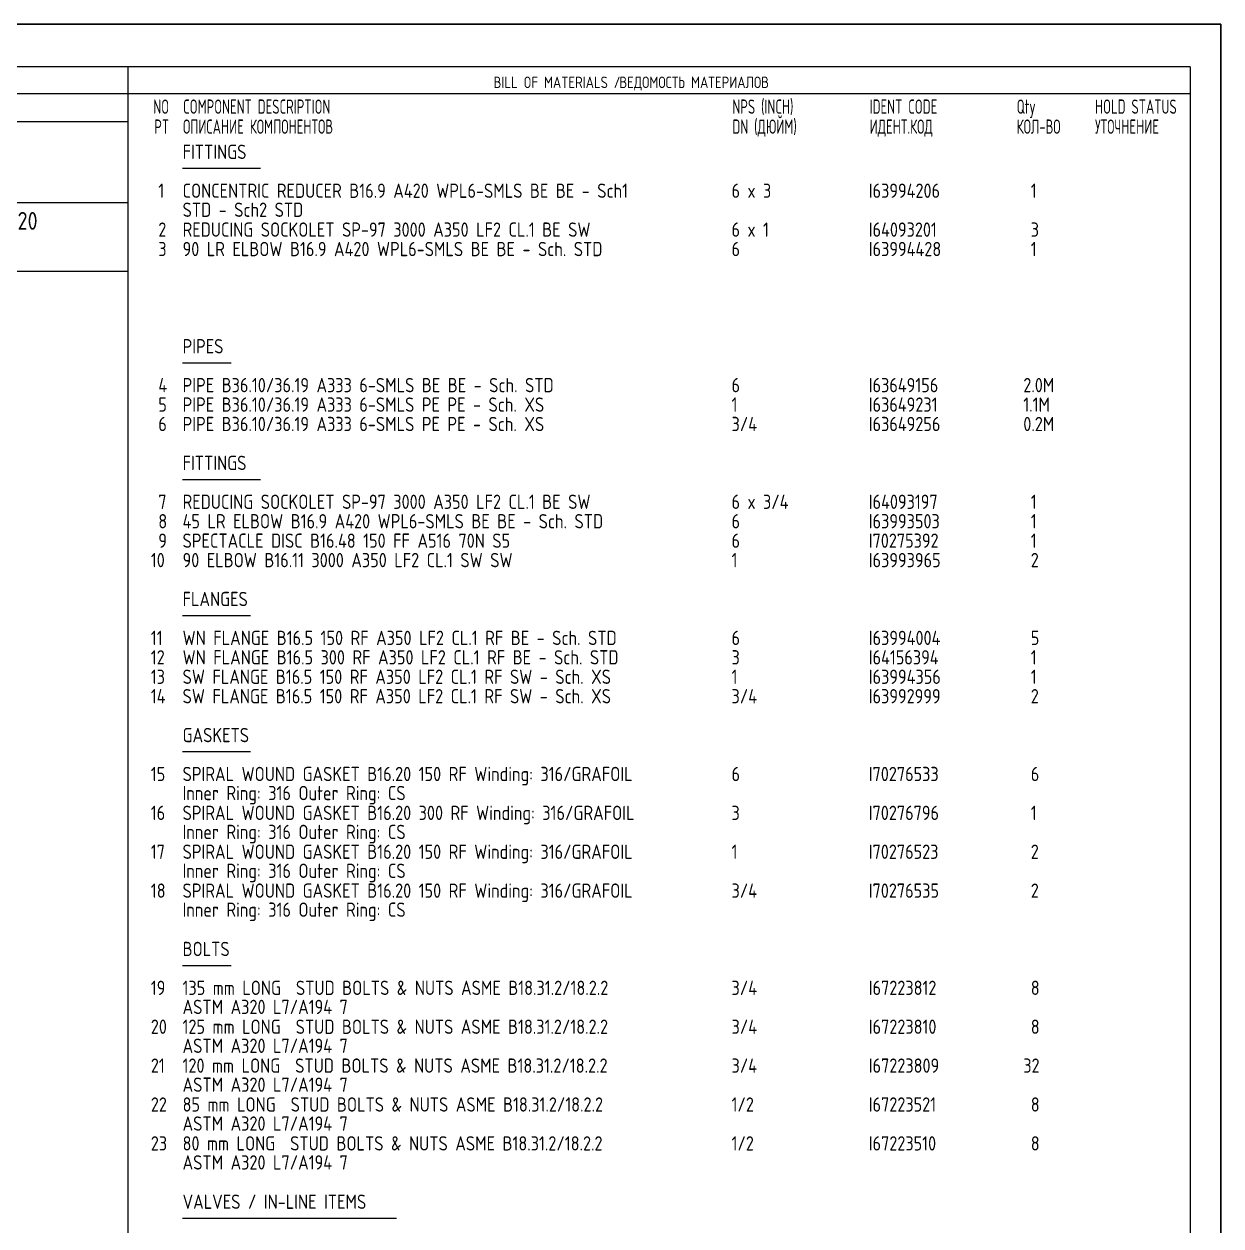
# Model space of a CAD drawing. Extents: x 0 to 594, y 0 to 420.
# Drawn here: x 384.7 to 594, y 209.7 to 420 of the extents above; entities that cross this region are included whole.
import ezdxf
from ezdxf.enums import TextEntityAlignment as Align

# ---------------------------------------------------------------- set-up
doc = ezdxf.new("R2010")
doc.units = 0
doc.header["$MEASUREMENT"] = 0
doc.linetypes.add('BORDER_2012_SLN$0$8001.Solid', pattern=[0])
for name, color, linetype in [('BORDER_2012_SLN$0$2', 7, 'Continuous'), ('BORDER_2012_SLN$0$GT_1', 7, 'Continuous'), ('GT_1', 7, 'Continuous')]:
    doc.layers.add(name, color=color, linetype=linetype)
for name, color, linetype, lineweight in [('BORDER_2012_SLN$0$BG_Level_1', 7, 'BORDER_2012_SLN$0$8001.Solid', 25), ('BORDER_2012_SLN$0$Level_1', 7, 'BORDER_2012_SLN$0$8001.Solid', 25), ('BORDER_2012_SLN$0$Level_18', 7, 'BORDER_2012_SLN$0$8001.Solid', 25)]:
    doc.layers.add(name, color=color, linetype=linetype, lineweight=lineweight)
doc.styles.add('BORDER_2012_SLN$0$GOST type A', font='GOST type A')
doc.styles.add('BORDER_2012_SLN$0$HTX1', font='')
doc.styles.add('HTX1', font='')
doc.styles.get('BORDER_2012_SLN$0$HTX1').set_extended_font_data('GOST type A')
doc.styles.get('HTX1').set_extended_font_data('GOST type A')

# ---------------------------------------------------------------- blocks, each defined once
blk = doc.blocks.new('BORDER_2012_SLN')
at = {"layer": 'BORDER_2012_SLN$0$2'}
blk.add_line((162.42, 407.85), (588.6, 407.85), dxfattribs=at)
at = {"layer": 'BORDER_2012_SLN$0$Level_1', "color": 7, "lineweight": -3}
for p, q in [((588.6, 412.5), (25.4, 412.5)), ((402.9, 7.5), (402.9, 412.5)), ((588.6, 412.5), (588.6, 7.5)), ((402.75, 402.9), (188.39, 402.9)), ((402.9, 388.7), (162.37, 388.68)), ((402.9, 376.7), (25.4, 376.7))]:
    blk.add_line(p, q, dxfattribs=at)
at = {"layer": 'BORDER_2012_SLN$0$Level_18', "color": 7, "lineweight": -3, "flags": 128}
blk.add_lwpolyline([(0, 0), (0, 420), (594, 420), (594, 0)], close=True, dxfattribs=at)
at = {"layer": 'BORDER_2012_SLN$0$BG_Level_1', "color": 7, "style": 'BORDER_2012_SLN$0$GOST type A'}
for s, p in [('BILL OF MATERIALS / ', (466.8, 408.8)), ('ВЕДОМОСТЬ МАТЕРИАЛОВ', (488.8, 408.8))]:
    blk.add_text(s, height=2, dxfattribs=at).set_placement(p)
at = {"layer": 'BORDER_2012_SLN$0$GT_1', "style": 'BORDER_2012_SLN$0$HTX1', "width": 0.8}
for s, p in [('NO', (410.06, 404.3)), ('PT', (410.06, 400.8))]:
    blk.add_text(s, height=2.5, dxfattribs=at).set_placement(p, align=Align.RIGHT)
for s, p in [('COMPONENT DESCRIPTION', (412.5, 404.3)), ('NPS (INCH)', (508.56, 404.3)), ('IDENT CODE', (532.56, 404.3)), ('Qty', (558.27, 404.3)), ('HOLD STATUS', (571.99, 404.3)), ('DN (ДЮЙМ)', (508.56, 400.8)), ('ОПИСАНИЕ КОМПОНЕНТОВ', (412.5, 400.8)), ('ИДЕНТ.КОД', (532.56, 400.8)), ('КОЛ-ВО', (558.27, 400.8)), ('УТОЧНЕНИЕ', (571.99, 400.8))]:
    blk.add_text(s, height=2.5, dxfattribs=at).set_placement(p)

msp = doc.modelspace()

# ---------------------------------------------------------------- linework, layer by layer
at = {"layer": 'GT_1', "flags": 128}
for points in [[(0, 0), (594, 0), (594, 420), (0, 420), (0, 0)], [(426.014, 394.704), (412.414, 394.704)], [(420.914, 360.69), (412.414, 360.69)], [(426.014, 340.282), (412.414, 340.282)], [(424.314, 316.473), (412.414, 316.473)], [(424.314, 292.663), (412.414, 292.663)], [(420.914, 255.248), (412.414, 255.248)], [(449.814, 211.031), (412.414, 211.031)]]:
    msp.add_lwpolyline(points, dxfattribs=at)

# ---------------------------------------------------------------- block references
at = {"linetype": 'Continuous'}
msp.add_blockref('BORDER_2012_SLN', (0, 0), dxfattribs=at)

# ---------------------------------------------------------------- texts
at = {"layer": 'GT_1', "style": 'HTX1', "width": 1.02}
for s, height, p in [('FITTINGS', 2.5, (412.414, 396.395)), ('  1', 2.5, (405.557, 389.592)), ('CONCENTRIC REDUCER B16.9 A420 WPL6-SMLS BE BE - Sch1', 2.5, (412.414, 389.592)), ('6 x 3', 2.5, (508.414, 389.592)), ('I63994206', 2.5, (532.414, 389.592)), ('  1', 2.5, (558.129, 389.592)), ('SLN-2725-8476-25-F-2720', 3.125, (345, 384)), ('STD - Sch2 STD', 2.5, (412.414, 386.259)), ('  2', 2.5, (405.557, 382.789)), ('REDUCING SOCKOLET SP-97 3000 A350 LF2 CL.1 BE SW', 2.5, (412.414, 382.789)), ('6 x 1', 2.5, (508.414, 382.789)), ('I64093201', 2.5, (532.414, 382.789)), ('  3', 2.5, (558.129, 382.789)), ('  3', 2.5, (405.557, 379.388)), ('90 LR ELBOW B16.9 A420 WPL6-SMLS BE BE - Sch. STD', 2.5, (412.414, 379.388)), ('6', 2.5, (508.414, 379.388)), ('I63994428', 2.5, (532.414, 379.388)), ('  1', 2.5, (558.129, 379.388)), ('PIPES', 2.5, (412.414, 362.381)), ('  4', 2.5, (405.557, 355.578)), ('PIPE B36.10/36.19 A333 6-SMLS BE BE - Sch. STD', 2.5, (412.414, 355.578)), ('6', 2.5, (508.414, 355.578)), ('I63649156', 2.5, (532.414, 355.578)), (' 2.0M', 2.5, (558.129, 355.578)), ('  5', 2.5, (405.557, 352.177)), ('PIPE B36.10/36.19 A333 6-SMLS PE PE - Sch. XS', 2.5, (412.414, 352.177)), ('1', 2.5, (508.414, 352.177)), ('I63649231', 2.5, (532.414, 352.177)), (' 1.1M', 2.5, (558.129, 352.177)), ('  6', 2.5, (405.557, 348.776)), ('PIPE B36.10/36.19 A333 6-SMLS PE PE - Sch. XS', 2.5, (412.414, 348.776)), ('3/4', 2.5, (508.414, 348.776)), ('I63649256', 2.5, (532.414, 348.776)), (' 0.2M', 2.5, (558.129, 348.776)), ('FITTINGS', 2.5, (412.414, 341.973)), ('  7', 2.5, (405.557, 335.17)), ('REDUCING SOCKOLET SP-97 3000 A350 LF2 CL.1 BE SW', 2.5, (412.414, 335.17)), ('6 x 3/4', 2.5, (508.414, 335.17)), ('I64093197', 2.5, (532.414, 335.17)), ('  1', 2.5, (558.129, 335.17)), ('  8', 2.5, (405.557, 331.769)), ('45 LR ELBOW B16.9 A420 WPL6-SMLS BE BE - Sch. STD', 2.5, (412.414, 331.769)), ('6', 2.5, (508.414, 331.769)), ('I63993503', 2.5, (532.414, 331.769)), ('  1', 2.5, (558.129, 331.769)), ('  9', 2.5, (405.557, 328.367)), ('SPECTACLE DISC B16.48 150 FF A516 70N S5', 2.5, (412.414, 328.367)), ('6', 2.5, (508.414, 328.367)), ('I70275392', 2.5, (532.414, 328.367)), ('  1', 2.5, (558.129, 328.367)), (' 10', 2.5, (405.557, 324.966)), ('90 ELBOW B16.11 3000 A350 LF2 CL.1 SW SW', 2.5, (412.414, 324.966)), ('1', 2.5, (508.414, 324.966)), ('I63993965', 2.5, (532.414, 324.966)), ('  2', 2.5, (558.129, 324.966)), ('FLANGES', 2.5, (412.414, 318.163)), (' 11', 2.5, (405.557, 311.361)), ('WN FLANGE B16.5 150 RF A350 LF2 CL.1 RF BE - Sch. STD', 2.5, (412.414, 311.361)), ('6', 2.5, (508.414, 311.361)), ('I63994004', 2.5, (532.414, 311.361)), ('  5', 2.5, (558.129, 311.361)), (' 12', 2.5, (405.557, 307.959)), ('WN FLANGE B16.5 300 RF A350 LF2 CL.1 RF BE - Sch. STD', 2.5, (412.414, 307.959)), ('3', 2.5, (508.414, 307.959)), ('I64156394', 2.5, (532.414, 307.959)), ('  1', 2.5, (558.129, 307.959)), (' 13', 2.5, (405.557, 304.558)), ('SW FLANGE B16.5 150 RF A350 LF2 CL.1 RF SW - Sch. XS', 2.5, (412.414, 304.558)), ('1', 2.5, (508.414, 304.558)), ('I63994356', 2.5, (532.414, 304.558)), ('  1', 2.5, (558.129, 304.558)), (' 14', 2.5, (405.557, 301.156)), ('SW FLANGE B16.5 150 RF A350 LF2 CL.1 RF SW - Sch. XS', 2.5, (412.414, 301.156)), ('3/4', 2.5, (508.414, 301.156)), ('I63992999', 2.5, (532.414, 301.156)), ('  2', 2.5, (558.129, 301.156)), ('GASKETS', 2.5, (412.414, 294.354)), (' 15', 2.5, (405.557, 287.551)), ('SPIRAL WOUND GASKET B16.20 150 RF Winding: 316/GRAFOIL', 2.5, (412.414, 287.551)), ('6', 2.5, (508.414, 287.551)), ('I70276533', 2.5, (532.414, 287.551)), ('  6', 2.5, (558.129, 287.551)), ('Inner Ring: 316 Outer Ring: CS', 2.5, (412.414, 284.218)), (' 16', 2.5, (405.557, 280.748)), ('SPIRAL WOUND GASKET B16.20 300 RF Winding: 316/GRAFOIL', 2.5, (412.414, 280.748)), ('3', 2.5, (508.414, 280.748)), ('I70276796', 2.5, (532.414, 280.748)), ('  1', 2.5, (558.129, 280.748)), ('Inner Ring: 316 Outer Ring: CS', 2.5, (412.414, 277.415)), (' 17', 2.5, (405.557, 273.946)), ('SPIRAL WOUND GASKET B16.20 150 RF Winding: 316/GRAFOIL', 2.5, (412.414, 273.946)), ('1', 2.5, (508.414, 273.946)), ('I70276523', 2.5, (532.414, 273.946)), ('  2', 2.5, (558.129, 273.946)), ('Inner Ring: 316 Outer Ring: CS', 2.5, (412.414, 270.612)), (' 18', 2.5, (405.557, 267.143)), ('SPIRAL WOUND GASKET B16.20 150 RF Winding: 316/GRAFOIL', 2.5, (412.414, 267.143)), ('3/4', 2.5, (508.414, 267.143)), ('I70276535', 2.5, (532.414, 267.143)), ('  2', 2.5, (558.129, 267.143)), ('Inner Ring: 316 Outer Ring: CS', 2.5, (412.414, 263.81)), ('BOLTS', 2.5, (412.414, 256.939)), (' 19', 2.5, (405.557, 250.136)), ('135 mm LONG  STUD BOLTS & NUTS ASME B18.31.2/18.2.2', 2.5, (412.414, 250.136)), ('3/4', 2.5, (508.414, 250.136)), ('I67223812', 2.5, (532.414, 250.136)), ('  8', 2.5, (558.129, 250.136)), ('ASTM A320 L7/A194 7', 2.5, (412.414, 246.803)), (' 20', 2.5, (405.557, 243.333)), ('125 mm LONG  STUD BOLTS & NUTS ASME B18.31.2/18.2.2', 2.5, (412.414, 243.333)), ('3/4', 2.5, (508.414, 243.333)), ('I67223810', 2.5, (532.414, 243.333)), ('  8', 2.5, (558.129, 243.333)), ('ASTM A320 L7/A194 7', 2.5, (412.414, 240)), (' 21', 2.5, (405.557, 236.531)), ('120 mm LONG  STUD BOLTS & NUTS ASME B18.31.2/18.2.2', 2.5, (412.414, 236.531)), ('3/4', 2.5, (508.414, 236.531)), ('I67223809', 2.5, (532.414, 236.531)), (' 32', 2.5, (558.129, 236.531)), ('ASTM A320 L7/A194 7', 2.5, (412.414, 233.197)), (' 22', 2.5, (405.557, 229.728)), ('85 mm LONG  STUD BOLTS & NUTS ASME B18.31.2/18.2.2', 2.5, (412.414, 229.728)), ('1/2', 2.5, (508.414, 229.728)), ('I67223521', 2.5, (532.414, 229.728)), ('  8', 2.5, (558.129, 229.728)), ('ASTM A320 L7/A194 7', 2.5, (412.414, 226.395)), (' 23', 2.5, (405.557, 222.925)), ('80 mm LONG  STUD BOLTS & NUTS ASME B18.31.2/18.2.2', 2.5, (412.414, 222.925)), ('1/2', 2.5, (508.414, 222.925)), ('I67223510', 2.5, (532.414, 222.925)), ('  8', 2.5, (558.129, 222.925)), ('ASTM A320 L7/A194 7', 2.5, (412.414, 219.592)), ('VALVES / IN-LINE ITEMS', 2.5, (412.414, 212.721))]:
    msp.add_text(s, height=height, dxfattribs=at).set_placement(p)

doc.saveas('drawing.dxf')
